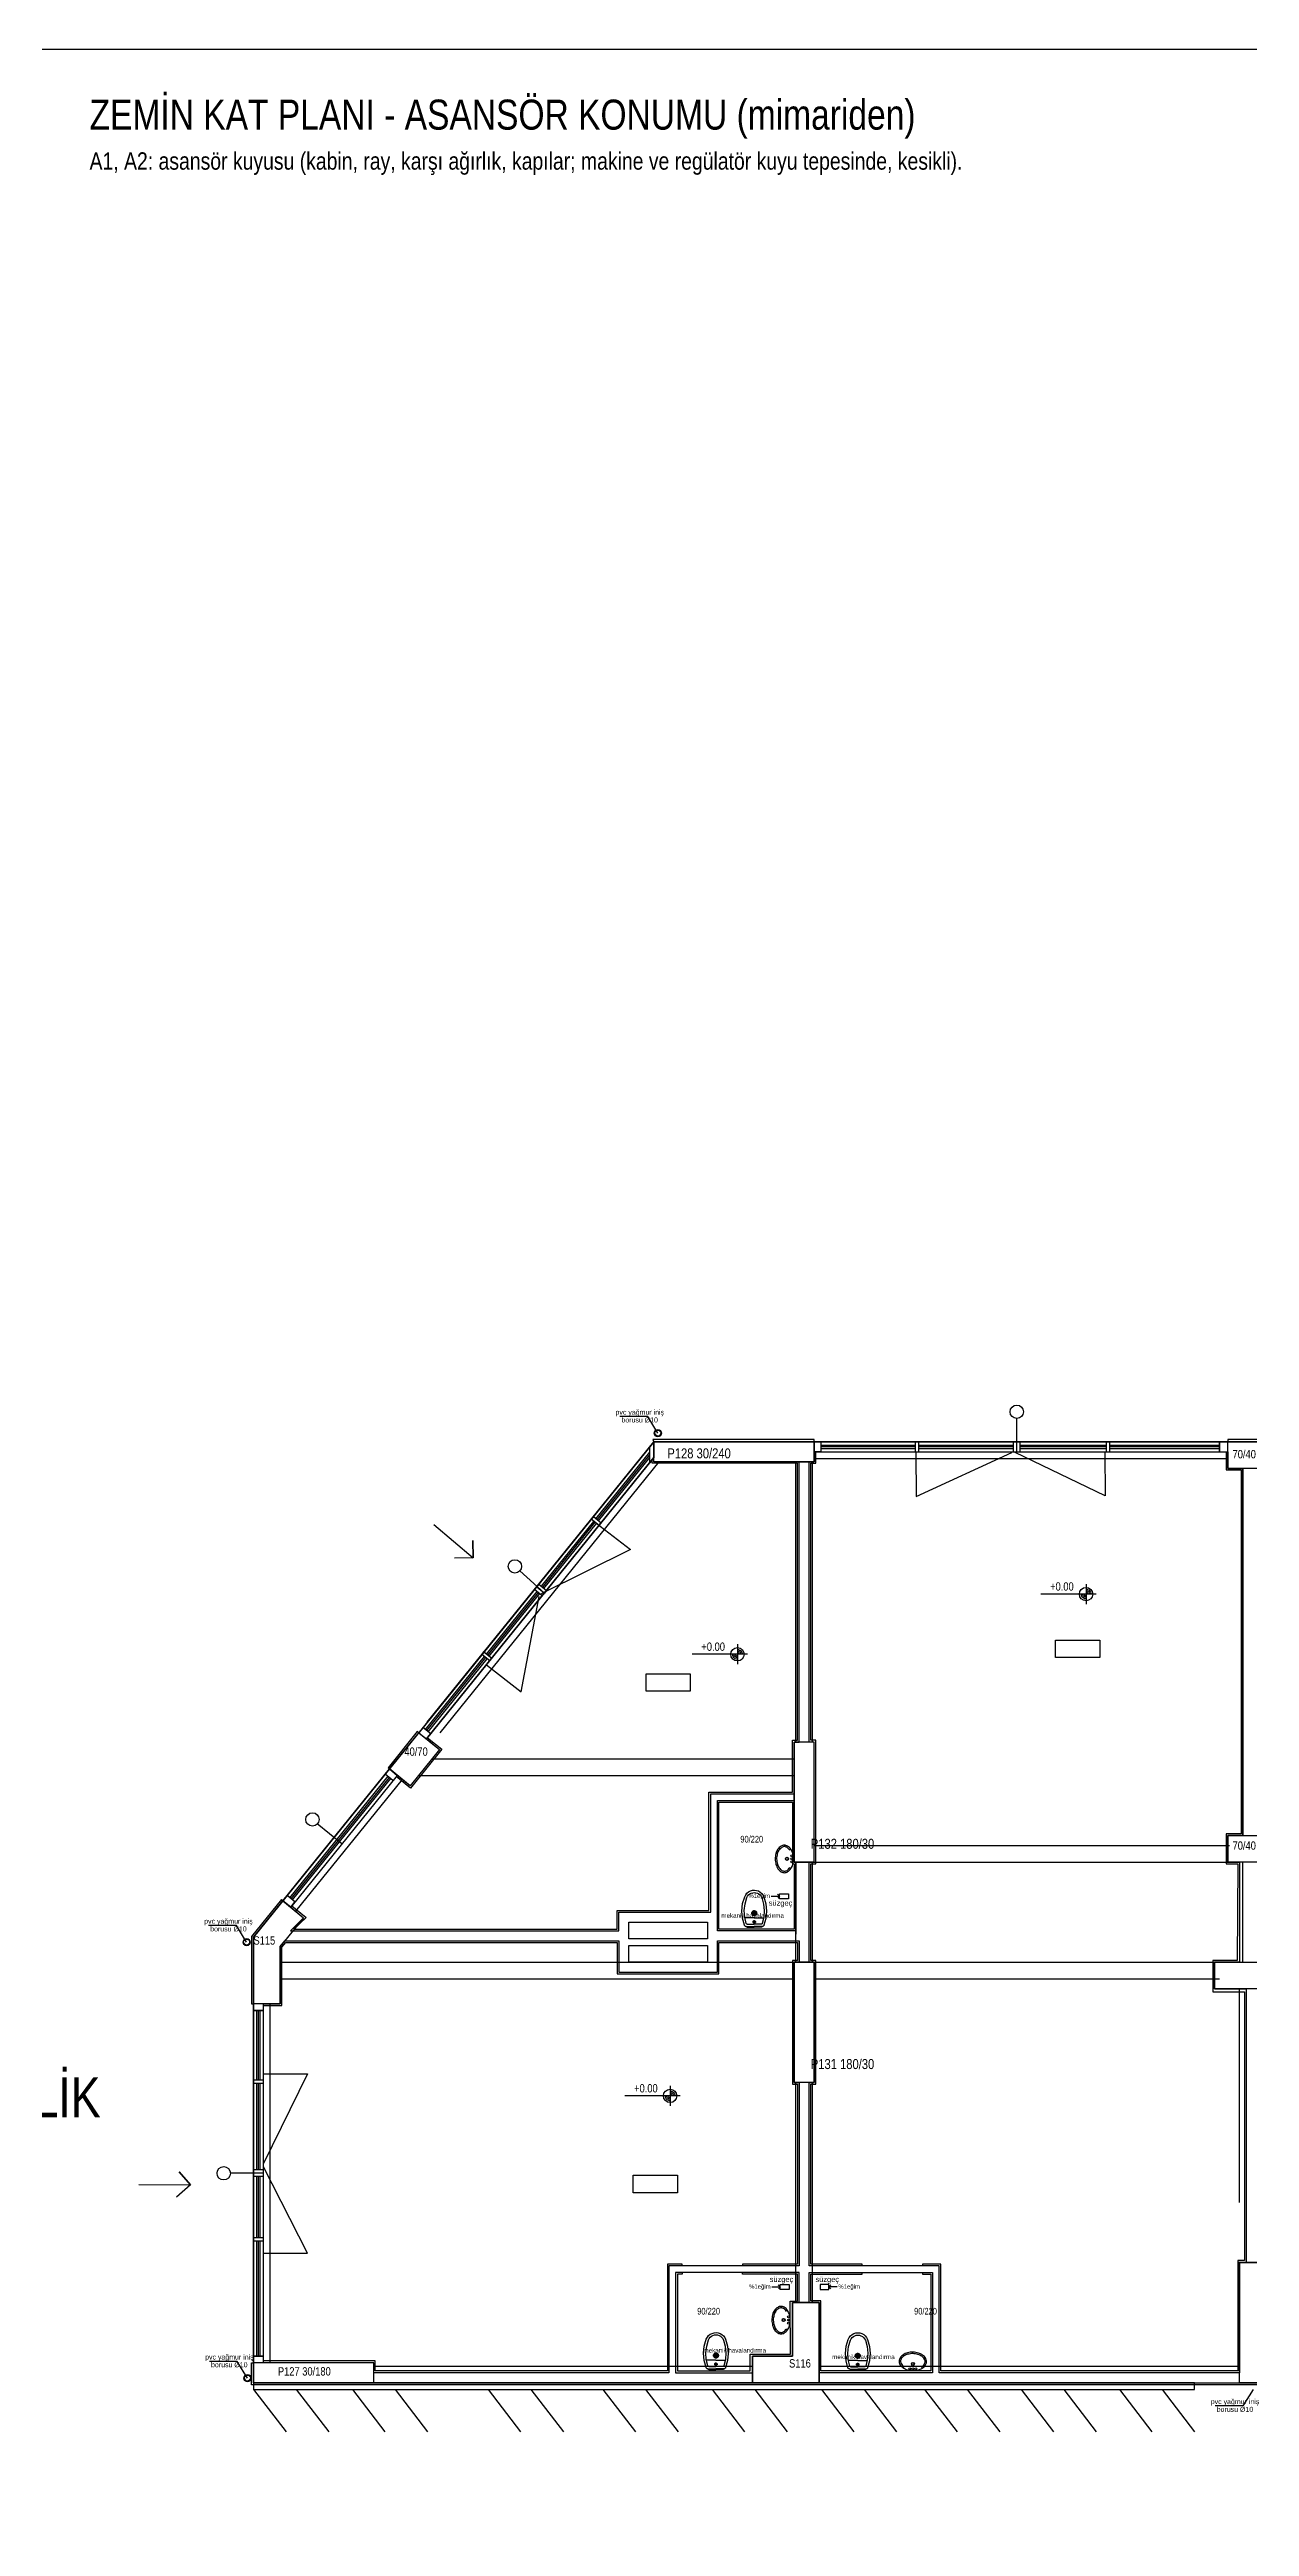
# Model space of a CAD drawing. Header units: centimetres. Extents: x 0 to 13360, y -30 to 2970.
# Drawn here: x 1160 to 2059, y 1114 to 2970 of the extents above; entities that cross this region are included whole.
import ezdxf
from ezdxf.enums import TextEntityAlignment as Align

# ---------------------------------------------------------------- set-up
doc = ezdxf.new("R2010")
doc.units = ezdxf.units.CM
for name, color, linetype in [('SCOTT-ANTET', 4, 'CONTINUOUS'), ('SCOTT-BASLIK', 5, 'CONTINUOUS'), ('SCOTT-CERCEVE', 7, 'CONTINUOUS'), ('SCOTT-MIMARI', 8, 'CONTINUOUS'), ('SCOTT-YAZI', 4, 'CONTINUOUS')]:
    doc.layers.add(name, color=color, linetype=linetype)
doc.styles.get("Standard").update_dxf_attribs({"font": 'arial.ttf', "width": 0.8})

msp = doc.modelspace()

# ---------------------------------------------------------------- linework, layer by layer
at = {"layer": 'SCOTT-CERCEVE'}
for points in [[(0, 0), (13359.9, 0), (13359.9, 2970), (0, 2970)], [(100, 0), (13334.9, 0), (13334.9, 2970), (100, 2970)]]:
    msp.add_lwpolyline(points, close=True, dxfattribs=at)
at = {"layer": 'SCOTT-MIMARI'}
for p, q in [((1608.2, 1945.9), (1587.3, 1945.9)), ((1615.8, 1933.5), (1608.2, 1945.9)), ((1936.6, 1820.4), (1936.6, 1805.4)), ((1944.1, 1812.9), (1902.7, 1812.9)), ((1682.9, 1767.8), (1641.5, 1767.8)), ((1675.4, 1775.3), (1675.4, 1760.3)), ((1300.1, 1564.6), (1279.1, 1564.6)), ((1307.7, 1552.2), (1300.1, 1564.6)), ((1688, 1570.4), (1681, 1570.4)), ((1682, 1563.9), (1688, 1563.9)), ((1682.2, 1563.9), (1682.2, 1563.7)), ((1682.6, 1563.4), (1688, 1563.4)), ((1682.7, 1565.6), (1688, 1565.6)), ((1688, 1573.9), (1685.8, 1573.9)), ((1688, 1567.4), (1686.6, 1567.4)), ((1688, 1571.6), (1688, 1576.2)), ((1688, 1573.9), (1690.3, 1573.8)), ((1688, 1570.4), (1695.1, 1570.3)), ((1688, 1566.1), (1688, 1568.7)), ((1688, 1567.4), (1689.4, 1567.3)), ((1693.2, 1565.6), (1688, 1565.6)), ((1693.9, 1563.8), (1688, 1563.9)), ((1693.4, 1563.3), (1688, 1563.4)), ((1693.7, 1563.8), (1693.7, 1563.7)), ((1632.5, 1437), (1591.1, 1437)), ((1625, 1444.5), (1625, 1429.5)), ((1659.3, 1240.2), (1659.3, 1244.8)), ((1765.6, 1240), (1765.6, 1244.6)), ((1300.7, 1238.1), (1279.8, 1238.1)), ((1308.3, 1225.6), (1300.7, 1238.1)), ((1659.3, 1239), (1652.2, 1239)), ((1653.3, 1232.5), (1659.3, 1232.5)), ((1653.5, 1232.5), (1653.5, 1232.4)), ((1653.9, 1232), (1659.3, 1232)), ((1654, 1234.3), (1659.3, 1234.2)), ((1659.3, 1242.5), (1657.1, 1242.5)), ((1659.3, 1236), (1657.9, 1236)), ((1659.3, 1242.5), (1661.5, 1242.5)), ((1659.3, 1239), (1666.4, 1238.9)), ((1659.3, 1234.8), (1659.3, 1237.3)), ((1659.3, 1236), (1660.7, 1236)), ((1664.5, 1234.2), (1659.3, 1234.2)), ((1665.2, 1232.4), (1659.3, 1232.5)), ((1664.7, 1232), (1659.3, 1232)), ((1665, 1232.4), (1665, 1232.3)), ((1765.6, 1238.8), (1758.5, 1238.8)), ((1759.6, 1232.3), (1765.6, 1232.3)), ((1759.8, 1232.3), (1759.8, 1232.2)), ((1760.2, 1231.8), (1765.6, 1231.8)), ((1760.3, 1234.1), (1765.6, 1234)), ((1765.6, 1242.3), (1763.4, 1242.3)), ((1765.6, 1235.8), (1764.2, 1235.8)), ((1765.6, 1242.3), (1767.8, 1242.3)), ((1765.6, 1238.8), (1772.7, 1238.8)), ((1765.6, 1234.6), (1765.6, 1237.1)), ((1765.6, 1235.8), (1767, 1235.8)), ((1770.8, 1234), (1765.6, 1234)), ((1771.5, 1232.3), (1765.6, 1232.3)), ((1771, 1231.8), (1765.6, 1231.8)), ((1771.3, 1232.3), (1771.3, 1232.1)), ((2061.9, 1217.1), (2054.2, 1204.7)), ((2054.2, 1204.7), (2033.3, 1204.7))]:
    msp.add_line(p, q, dxfattribs=at)
for points in [[(1884.7, 1919.6), (1884.7, 1944.5)], [(3059.1, 1927.1), (1612.9, 1927.1), (1312.9, 1555.9), (1312.9, 1222.1), (1790.4, 1222.1), (1790.4, 1222.1), (2066.6, 1222.1), (2066.6, 1267.1), (2390.4, 1267.1), (2390.4, 1222.1), (3059.1, 1222.1), (3059.1, 1927.1)], [(1655.4, 1574.6), (1655.4, 1663.2), (1717.9, 1663.2), (1717.9, 1702.1), (1721.6, 1702.1), (1721.6, 1912.1), (1612.9, 1912.1), (1612.9, 1915.2), (1442.5, 1704.4), (1452.2, 1696.5), (1430.2, 1669.3), (1420.5, 1677.1), (1340.7, 1578.4), (1350.4, 1570.5), (1340.5, 1560.7), (1586.6, 1560.7), (1586.6, 1574.6), (1655.4, 1574.6)], [(1341.5, 1579.4), (1352.2, 1570.7), (1343.1, 1562), (1585.4, 1562), (1585.4, 1575.9), (1654.1, 1575.9), (1654.1, 1664.5), (1716.6, 1664.5), (1716.6, 1703.4), (1720.4, 1703.4), (1720.4, 1910.9), (1611.6, 1910.9), (1611.6, 1913.7)], [(1612.9, 1915.2), (1612.9, 1927.1), (1436.7, 1709.1), (1442.5, 1704.4), (1612.9, 1915.2)], [(1442.9, 1716.9), (1612.9, 1927.1)], [(1442.9, 1716.9), (1612.9, 1927.1)], [(1452.7, 1709), (1616.8, 1912.1)], [(1452.7, 1709), (1616.8, 1912.1)], [(1569.4, 1869.4), (1609.7, 1919.3)], [(1570.4, 1868.6), (1609.7, 1917.3)], [(1571.4, 1867.8), (1609.7, 1915.3)], [(1609.7, 1911.3), (1609.7, 1923.3), (1612.9, 1927.1), (1612.9, 1915.2), (1609.7, 1911.3)], [(1732.9, 1927.1), (1732.9, 1928.6), (1612.1, 1928.6), (1612.9, 1927.1)], [(1612.9, 1912.1), (1612.9, 1927.1)], [(1612.9, 1927.1), (1732.9, 1927.1)], [(1612.9, 1927.1), (1732.9, 1927.1), (1732.9, 1912.1), (1612.9, 1912.1), (1612.9, 1927.1)], [(1612.9, 1912.1), (1612.9, 1927.1)], [(1612.9, 1927.1), (1732.9, 1927.1)], [(1612.9, 1912.1), (1732.9, 1912.1)], [(1612.9, 1912.1), (1732.9, 1912.1)], [(1719.2, 1702.1), (1719.2, 1912.1)], [(2051.6, 1312.1), (2051.6, 1229.6), (1826.6, 1229.6), (1826.6, 1309.6), (1729.1, 1309.6), (1729.1, 1447.1), (1732.9, 1447.1), (1732.9, 1537.1), (1729.1, 1537.1), (1729.1, 1612.1), (1732.9, 1612.1), (1732.9, 1702.1), (1729.1, 1702.1), (1729.1, 1912.1), (1732.9, 1912.1), (1732.9, 1919.6), (2042.9, 1919.6), (2042.9, 1907.1), (2054.1, 1907.1), (2054.1, 1632.1), (2042.9, 1632.1), (2042.9, 1612.1), (2051.6, 1612.1), (2051.6, 1537.1), (2032.9, 1537.1), (2032.9, 1517.1), (2051.6, 1517.1)], [(1769, 1309.6), (1769, 1310.9), (1730.4, 1310.9), (1730.4, 1445.9), (1734.1, 1445.9), (1734.1, 1538.4), (1730.4, 1538.4), (1730.4, 1610.9), (1734.1, 1610.9), (1734.1, 1703.4), (1730.4, 1703.4), (1730.4, 1910.9), (1734.1, 1910.9), (1734.1, 1919.6)], [(1731.7, 1702.1), (1731.7, 1912.1)], [(1732.9, 1927.1), (2042.9, 1927.1)], [(1732.9, 1912.1), (1732.9, 1927.1)], [(1732.9, 1919.6), (1732.9, 1927.1), (1737.9, 1927.1), (1737.9, 1919.6), (1732.9, 1919.6), (2042.9, 1919.6), (2042.9, 1927.1), (2036.6, 1927.1), (2036.6, 1919.6), (2036.6, 1927.1), (1737.9, 1927.1)], [(1732.9, 1927.1), (2042.9, 1927.1)], [(1732.9, 1912.1), (1732.9, 1927.1)], [(1732.9, 1914.6), (2042.9, 1914.6)], [(1737.9, 1924.6), (1808.8, 1924.6)], [(1737.9, 1923.4), (1808.8, 1923.4)], [(1737.9, 1922.1), (1808.8, 1922.1)], [(1808.8, 1919.6), (1808.8, 1927.1)], [(1809.2, 1918.8), (1809.4, 1886), (1881.1, 1919.1)], [(1811.3, 1919.6), (1811.3, 1927.1)], [(1811.3, 1924.6), (1882.2, 1924.6)], [(1811.3, 1923.4), (1882.2, 1923.4)], [(1811.3, 1922.1), (1882.2, 1922.1)], [(1882.2, 1919.6), (1882.2, 1927.1)], [(1950.8, 1919.4), (1951, 1886.6), (1883.6, 1919.1)], [(1887.2, 1919.6), (1887.2, 1927.1)], [(1887.2, 1924.6), (1951.9, 1924.6)], [(1887.2, 1923.4), (1951.9, 1923.4)], [(1887.2, 1922.1), (1951.9, 1922.1)], [(1951.9, 1919.6), (1951.9, 1927.1)], [(1954.4, 1919.6), (1954.4, 1927.1)], [(1954.4, 1924.6), (2036.6, 1924.6)], [(1954.4, 1923.4), (2036.6, 1923.4)], [(1954.4, 1922.1), (2036.6, 1922.1)], [(2041.6, 1919.6), (2041.6, 1905.9), (2052.9, 1905.9), (2052.9, 1633.4), (2041.6, 1633.4), (2041.6, 1610.9), (2050.4, 1610.9), (2049.8, 1538.4), (2031.7, 1538.4), (2031.7, 1514.9), (2050.4, 1514.9)], [(2077.9, 1927.1), (2077.9, 1928.6), (2042.9, 1928.6), (2042.9, 1927.1)], [(2077.9, 1907.1), (2042.9, 1907.1), (2042.9, 1927.1), (2077.9, 1927.1), (2077.9, 1907.1)], [(2054.1, 1632.1), (2054.1, 1907)], [(2054.1, 1632.1), (2054.1, 1892.1)], [(1447.9, 1865.1), (1477.5, 1840), (1477.2, 1853), (1477.5, 1840), (1463.5, 1839.9)], [(1569.3, 1866.3), (1595.3, 1846.3), (1528.3, 1813)], [(1528.5, 1818.8), (1567.8, 1867.4)], [(1529.5, 1818), (1568.8, 1866.7)], [(1530.4, 1817.2), (1569.8, 1865.9)], [(1571.7, 1864.3), (1565.9, 1869), (1567.5, 1871), (1573.3, 1866.2), (1573.3, 1866.2)], [(1530.8, 1813.7), (1512.4, 1830.4)], [(1529.2, 1811.7), (1523.4, 1816.4), (1526.6, 1820.3), (1532.4, 1815.6), (1530.8, 1813.7)], [(1487.3, 1759.8), (1513.3, 1739.8), (1526.8, 1811.1)], [(1487.5, 1768), (1525.4, 1814.9)], [(1488.4, 1767.2), (1526.3, 1814.1)], [(1489.4, 1766.4), (1527.3, 1813.3)], [(1525, 1818.4), (1530.8, 1813.7)], [(1936.6, 1809.3), (1935.8, 1809.4), (1935.1, 1809.7), (1934.4, 1810.1), (1933.8, 1810.7), (1933.4, 1811.4), (1933.1, 1812.1), (1933, 1812.9)], [(1936.6, 1810.4), (1936.1, 1810.5), (1935.5, 1810.7), (1935.1, 1811), (1934.7, 1811.4), (1934.4, 1811.8), (1934.2, 1812.4), (1934.1, 1812.9)], [(1936.6, 1811.5), (1936.3, 1811.6), (1936, 1811.7), (1935.8, 1811.8), (1935.6, 1812.1), (1935.4, 1812.3), (1935.3, 1812.6), (1935.2, 1812.9)], [(1936.6, 1816.6), (1937.4, 1816.5), (1938.2, 1816.2), (1938.9, 1815.8), (1939.5, 1815.2), (1939.9, 1814.5), (1940.2, 1813.7), (1940.3, 1812.9)], [(1936.6, 1815.5), (1937.2, 1815.4), (1937.7, 1815.2), (1938.2, 1814.9), (1938.6, 1814.5), (1938.9, 1814), (1939.1, 1813.5), (1939.2, 1812.9)], [(1936.6, 1814.3), (1936.9, 1814.3), (1937.2, 1814.2), (1937.5, 1814), (1937.7, 1813.8), (1937.9, 1813.5), (1938, 1813.2), (1938, 1812.9)], [(1441.7, 1711.4), (1485.9, 1766.1)], [(1442.7, 1710.6), (1486.9, 1765.3)], [(1443.7, 1709.8), (1487.8, 1764.5)], [(1489.8, 1762.9), (1484, 1767.6), (1485.5, 1769.6), (1491.4, 1764.9), (1491.4, 1764.9)], [(1675.4, 1764.1), (1674.6, 1764.2), (1673.8, 1764.5), (1673.1, 1764.9), (1672.6, 1765.5), (1672.1, 1766.2), (1671.9, 1767), (1671.8, 1767.8)], [(1675.4, 1765.2), (1674.9, 1765.3), (1674.3, 1765.5), (1673.9, 1765.8), (1673.5, 1766.2), (1673.2, 1766.7), (1673, 1767.2), (1672.9, 1767.8)], [(1675.4, 1766.4), (1675.1, 1766.4), (1674.8, 1766.5), (1674.6, 1766.7), (1674.3, 1766.9), (1674.2, 1767.2), (1674.1, 1767.5), (1674, 1767.8)], [(1675.4, 1771.4), (1676.2, 1771.3), (1677, 1771), (1677.7, 1770.6), (1678.3, 1770), (1678.7, 1769.3), (1679, 1768.6), (1679.1, 1767.8)], [(1675.4, 1770.3), (1676, 1770.2), (1676.5, 1770), (1677, 1769.7), (1677.4, 1769.3), (1677.7, 1768.9), (1677.9, 1768.3), (1677.9, 1767.8)], [(1675.4, 1769.2), (1675.7, 1769.1), (1676, 1769), (1676.3, 1768.9), (1676.5, 1768.6), (1676.7, 1768.4), (1676.8, 1768.1), (1676.8, 1767.8)], [(1913.8, 1778.5), (1946.9, 1778.5), (1946.9, 1765.3), (1913.8, 1765.3), (1913.8, 1778.5)], [(1607, 1753.3), (1640.1, 1753.3), (1640.1, 1740.1), (1607, 1740.1), (1607, 1753.3)], [(1436.7, 1709.1), (1435.5, 1710), (1413.7, 1682.7), (1414.8, 1681.7)], [(1430.2, 1669.3), (1414.7, 1681.9), (1436.7, 1709.1), (1452.2, 1696.5), (1430.2, 1669.3)], [(1436.7, 1709.1), (1442.5, 1704.4), (1445.6, 1708.3), (1439.8, 1713), (1436.7, 1709.1)], [(1443.3, 1705.3), (1454, 1696.7), (1430.4, 1667.5), (1419.7, 1676.2)], [(1446.7, 1689.6), (1717.9, 1689.6)], [(1732.9, 1702.1), (1717.9, 1702.1)], [(1717.9, 1612.1), (1717.9, 1702.1)], [(1732.9, 1702.1), (1717.9, 1702.1), (1717.9, 1612.1), (1732.9, 1612.1), (1732.9, 1702.1)], [(1732.9, 1702.1), (1717.9, 1702.1)], [(1717.9, 1612.1), (1717.9, 1702.1)], [(1732.9, 1612.1), (1732.9, 1702.1)], [(1732.9, 1612.1), (1732.9, 1702.1)], [(1334.9, 1583.1), (1414.7, 1681.9)], [(1340.7, 1578.4), (1334.9, 1583.1), (1414.7, 1681.9), (1420.5, 1677.1), (1340.7, 1578.4)], [(1334.9, 1583.1), (1414.7, 1681.9)], [(1413.5, 1676.4), (1339.9, 1585.4)], [(1414.4, 1675.6), (1340.9, 1584.6)], [(1415.4, 1674.8), (1341.9, 1583.9)], [(1344.6, 1575.3), (1424.4, 1674)], [(1344.6, 1575.3), (1424.4, 1674)], [(1417.3, 1673.3), (1417.3, 1673.3), (1411.5, 1678)], [(1430.2, 1669.3), (1414.7, 1681.9)], [(1436.6, 1677.1), (1717.9, 1677.1)], [(1719.1, 1560.7), (1660.4, 1560.7), (1660.4, 1658.2), (1717.9, 1658.2), (1717.9, 1612.1), (1719.1, 1612.1), (1719.1, 1558.2)], [(1717.9, 1562), (1661.6, 1562), (1661.6, 1657), (1716.6, 1657), (1716.6, 1610.9), (1717.9, 1610.9), (1717.9, 1562)], [(1379, 1625.8), (1360.6, 1640.7)], [(1704.3, 1618.6), (1704, 1617.6), (1703.9, 1616.5), (1703.8, 1615.5), (1703.7, 1614.5)], [(1703.7, 1614.5), (1703.8, 1613.4), (1703.9, 1612.4), (1704.1, 1611.4), (1704.3, 1610.4)], [(1705.7, 1621.8), (1705.2, 1621), (1704.8, 1620.2), (1704.5, 1619.4), (1704.3, 1618.6)], [(1705.3, 1618.3), (1705.1, 1617.3), (1704.9, 1616.4), (1704.8, 1615.4), (1704.8, 1614.5)], [(1704.8, 1614.5), (1704.9, 1613.5), (1705, 1612.6), (1705.1, 1611.6), (1705.4, 1610.7)], [(1706.6, 1621.1), (1706.2, 1620.5), (1705.8, 1619.8), (1705.5, 1619), (1705.3, 1618.3)], [(1708.1, 1624.1), (1707.4, 1623.6), (1706.8, 1623), (1706.2, 1622.4), (1705.7, 1621.8)], [(1708.7, 1623.1), (1708.1, 1622.7), (1707.5, 1622.3), (1707, 1621.7), (1706.6, 1621.1)], [(1710.5, 1624.8), (1709.9, 1624.7), (1709.3, 1624.6), (1708.6, 1624.4), (1708.1, 1624.1)], [(1710.6, 1623.7), (1710.1, 1623.7), (1709.6, 1623.6), (1709.1, 1623.4), (1708.7, 1623.1)], [(1713, 1624.1), (1712.5, 1624.4), (1711.8, 1624.6), (1711.2, 1624.8), (1710.5, 1624.8)], [(1712.5, 1623.2), (1712, 1623.4), (1711.5, 1623.6), (1711.1, 1623.7), (1710.6, 1623.7)], [(1714.7, 1621), (1714.2, 1621.6), (1713.7, 1622.2), (1713.1, 1622.7), (1712.5, 1623.2)], [(1715.4, 1621.8), (1714.9, 1622.5), (1714.4, 1623.1), (1713.7, 1623.6), (1713, 1624.1)], [(1716.9, 1618.6), (1716.6, 1619.5), (1716.3, 1620.3), (1715.9, 1621.1), (1715.4, 1621.8)], [(1717.5, 1614.6), (1717.5, 1615.6), (1717.4, 1616.6), (1717.2, 1617.6), (1716.9, 1618.6)], [(1717, 1610.5), (1717.2, 1611.5), (1717.4, 1612.5), (1717.5, 1613.5), (1717.5, 1614.6)], [(1732.9, 1624.6), (2044.1, 1624.6)], [(2077.9, 1612.1), (2042.9, 1612.1), (2042.9, 1632.1), (2077.9, 1632.1), (2077.9, 1612.1)], [(1704.3, 1610.4), (1704.6, 1609.5), (1704.9, 1608.7), (1705.3, 1608), (1705.8, 1607.2)], [(1705.4, 1610.7), (1705.6, 1609.9), (1705.9, 1609.2), (1706.3, 1608.5), (1706.7, 1607.8)], [(1705.8, 1607.2), (1706.3, 1606.5), (1706.9, 1605.9), (1707.5, 1605.4), (1708.2, 1604.9)], [(1706.7, 1607.8), (1707.1, 1607.3), (1707.6, 1606.7), (1708.2, 1606.3), (1708.8, 1605.9)], [(1708.2, 1604.9), (1708.8, 1604.6), (1709.4, 1604.4), (1710, 1604.3), (1710.7, 1604.2)], [(1708.8, 1605.9), (1709.2, 1605.6), (1709.7, 1605.5), (1710.2, 1605.4), (1710.7, 1605.3)], [(1710.7, 1605.3), (1711.2, 1605.4), (1711.7, 1605.5), (1712.1, 1605.6), (1712.6, 1605.9)], [(1710.7, 1604.2), (1711.3, 1604.3), (1712, 1604.4), (1712.6, 1604.7), (1713.2, 1605)], [(1712.6, 1605.9), (1713.2, 1606.3), (1713.8, 1606.9), (1714.3, 1607.5), (1714.8, 1608.1)], [(1713.2, 1605), (1713.8, 1605.4), (1714.5, 1606), (1715, 1606.6), (1715.5, 1607.3)], [(1715.5, 1607.3), (1716, 1608), (1716.4, 1608.8), (1716.7, 1609.6), (1717, 1610.5)], [(1732.9, 1612.1), (1717.9, 1612.1)], [(1732.9, 1612.1), (1717.9, 1612.1)], [(1719.2, 1537.1), (1719.2, 1612.1)], [(1719.2, 1537.1), (1719.2, 1612.1)], [(1731.7, 1537.1), (1731.7, 1612.1)], [(1732.9, 1612.1), (2044.1, 1612.1)], [(2054.1, 1537.1), (2054.1, 1612.1)], [(1334.9, 1583.1), (1333.7, 1584.1), (1311.4, 1556.4), (1311.4, 1505.9), (1312.9, 1505.9)], [(1312.9, 1555.9), (1334.9, 1583.1)], [(1312.9, 1555.9), (1334.9, 1583.1)], [(1334.9, 1583.1), (1350.4, 1570.5)], [(1334.9, 1583.1), (1350.4, 1570.5)], [(1340.7, 1578.4), (1343.8, 1582.3), (1338, 1587)], [(1680.6, 1564.9), (1679.2, 1570.1), (1678.8, 1575.5), (1679.3, 1581), (1680.9, 1586.2)], [(1682, 1566.1), (1680.9, 1570.9), (1680.5, 1575.9), (1681.1, 1580.8), (1682.5, 1585.5)], [(1680.9, 1586.2), (1681.6, 1587.6), (1682.5, 1588.8), (1683.7, 1589.8), (1685.1, 1590.5), (1686.6, 1591), (1688.1, 1591.1)], [(1682.5, 1585.5), (1683, 1586.6), (1683.8, 1587.5), (1684.7, 1588.3), (1685.8, 1588.9), (1686.9, 1589.2), (1688.1, 1589.4)], [(1688.1, 1591.1), (1689.7, 1590.9), (1691.1, 1590.5), (1692.5, 1589.7), (1693.7, 1588.7), (1694.6, 1587.5), (1695.3, 1586.1)], [(1688.1, 1589.4), (1689.3, 1589.2), (1690.4, 1588.9), (1691.5, 1588.3), (1692.4, 1587.5), (1693.2, 1586.6), (1693.7, 1585.5)], [(1693.7, 1585.5), (1695, 1580.7), (1695.5, 1575.8), (1695.2, 1570.9), (1693.9, 1566.1)], [(1695.3, 1586.1), (1696.8, 1580.9), (1697.3, 1575.5), (1696.8, 1570), (1695.3, 1564.8)], [(1700.8, 1586.5), (1706.9, 1586.5), (1705.5, 1588), (1706.9, 1586.5), (1705.6, 1585.1)], [(1706.9, 1588.4), (1713.6, 1588.4), (1713.6, 1584.7), (1706.9, 1584.7), (1706.9, 1588.4)], [(1350.4, 1570.5), (1332.9, 1548.8)], [(1350.4, 1570.5), (1332.9, 1548.8)], [(1594.1, 1567.1), (1652.9, 1567.1), (1652.9, 1554.6), (1594.1, 1554.6), (1594.1, 1567.1)], [(1682, 1563.9), (1681.7, 1563.9), (1681.4, 1564), (1681.2, 1564.2), (1681, 1564.4), (1680.8, 1564.6), (1680.6, 1564.9)], [(1682.7, 1565.6), (1682.6, 1565.6), (1682.4, 1565.7), (1682.3, 1565.8), (1682.2, 1565.9), (1682.1, 1566), (1682, 1566.1)], [(1682.6, 1563.4), (1682.5, 1563.4), (1682.4, 1563.4), (1682.4, 1563.5), (1682.3, 1563.5), (1682.3, 1563.6), (1682.2, 1563.7), (1682.2, 1563.7)], [(1688, 1572), (1687.6, 1572), (1687.3, 1572.1), (1686.9, 1572.3), (1686.6, 1572.6), (1686.4, 1572.9), (1686.2, 1573.3), (1686.2, 1573.7), (1686.2, 1574.1), (1686.3, 1574.4), (1686.4, 1574.8), (1686.6, 1575.1), (1686.9, 1575.4), (1687.3, 1575.6), (1687.7, 1575.7), (1688, 1575.7)], [(1688, 1572.7), (1687.8, 1572.7), (1687.6, 1572.8), (1687.4, 1572.9), (1687.2, 1573.1), (1687, 1573.3), (1686.9, 1573.5), (1686.9, 1573.7), (1686.9, 1574), (1686.9, 1574.2), (1687, 1574.4), (1687.2, 1574.6), (1687.4, 1574.8), (1687.6, 1574.9), (1687.8, 1575), (1688, 1575)], [(1688, 1566.5), (1687.8, 1566.5), (1687.6, 1566.6), (1687.5, 1566.6), (1687.3, 1566.8), (1687.2, 1566.9), (1687.2, 1567.1), (1687.1, 1567.3), (1687.1, 1567.4), (1687.2, 1567.6), (1687.2, 1567.8), (1687.4, 1567.9), (1687.5, 1568.1), (1687.6, 1568.2), (1687.8, 1568.2), (1688, 1568.2)], [(1688, 1575.7), (1688.4, 1575.7), (1688.8, 1575.6), (1689.1, 1575.4), (1689.4, 1575.1), (1689.7, 1574.8), (1689.8, 1574.4), (1689.9, 1574), (1689.9, 1573.6), (1689.8, 1573.3), (1689.7, 1572.9), (1689.4, 1572.6), (1689.1, 1572.3), (1688.8, 1572.1), (1688.4, 1572), (1688, 1572)], [(1688, 1575), (1688.3, 1575), (1688.5, 1574.9), (1688.7, 1574.8), (1688.9, 1574.6), (1689, 1574.4), (1689.1, 1574.2), (1689.2, 1574), (1689.2, 1573.7), (1689.1, 1573.5), (1689, 1573.3), (1688.9, 1573.1), (1688.7, 1572.9), (1688.5, 1572.8), (1688.3, 1572.7), (1688, 1572.7)], [(1688, 1568.2), (1688.2, 1568.2), (1688.4, 1568.1), (1688.5, 1568.1), (1688.7, 1567.9), (1688.8, 1567.8), (1688.8, 1567.6), (1688.9, 1567.4), (1688.9, 1567.3), (1688.8, 1567.1), (1688.8, 1566.9), (1688.6, 1566.8), (1688.5, 1566.6), (1688.4, 1566.5), (1688.2, 1566.5), (1688, 1566.5)], [(1693.9, 1566.1), (1693.9, 1565.9), (1693.8, 1565.8), (1693.7, 1565.7), (1693.5, 1565.6), (1693.4, 1565.6), (1693.2, 1565.6)], [(1693.7, 1563.7), (1693.7, 1563.6), (1693.7, 1563.5), (1693.7, 1563.5), (1693.6, 1563.4), (1693.5, 1563.4), (1693.5, 1563.3), (1693.4, 1563.3)], [(1695.3, 1564.8), (1695.2, 1564.5), (1695, 1564.3), (1694.8, 1564.1), (1694.5, 1563.9), (1694.2, 1563.8), (1693.9, 1563.8)], [(1312.9, 1505.9), (1312.9, 1555.9)], [(1312.9, 1505.9), (1312.9, 1555.9)], [(1586.6, 1553.2), (1586.6, 1529.6), (1660.4, 1529.6), (1660.4, 1553.2), (1721.6, 1553.2), (1721.6, 1537.1), (1717.9, 1537.1), (1717.9, 1447.1), (1721.6, 1447.1), (1721.6, 1309.6), (1624.1, 1309.6), (1624.1, 1229.6), (1402.9, 1229.6), (1402.9, 1237.1), (1320.4, 1237.1), (1320.4, 1505.9), (1332.9, 1505.9), (1332.9, 1548.8), (1336.4, 1553.2), (1586.6, 1553.2)], [(1320.4, 1504.6), (1334.1, 1504.6), (1334.1, 1548.4), (1337, 1552), (1585.4, 1552), (1585.4, 1528.4), (1661.6, 1528.4), (1661.6, 1552), (1720.4, 1552), (1720.4, 1538.4), (1716.6, 1538.4), (1716.6, 1445.9), (1720.4, 1445.9), (1720.4, 1310.9), (1679.1, 1310.9), (1679.1, 1309.6)], [(1332.9, 1548.8), (1332.9, 1505.9)], [(1332.9, 1548.8), (1332.9, 1505.9)], [(1652.9, 1537.1), (1594.1, 1537.1), (1594.1, 1549.6), (1652.9, 1549.6), (1652.9, 1537.1)], [(1332.9, 1537.1), (1717.9, 1537.1)], [(1332.9, 1524.6), (1717.9, 1524.6)], [(1732.9, 1537.1), (1717.9, 1537.1)], [(1717.9, 1447.1), (1717.9, 1537.1)], [(1717.9, 1537.1), (1732.9, 1537.1), (1732.9, 1447.1), (1717.9, 1447.1), (1717.9, 1537.1)], [(1732.9, 1537.1), (1717.9, 1537.1)], [(1717.9, 1447.1), (1717.9, 1537.1)], [(1732.9, 1447.1), (1732.9, 1537.1)], [(1732.9, 1537.1), (2049.1, 1537.1)], [(1732.9, 1447.1), (1732.9, 1537.1)], [(1732.9, 1524.6), (2036.6, 1524.6)], [(2032.9, 1537.1), (2077.9, 1537.1), (2077.9, 1517.1), (2032.9, 1517.1), (2032.9, 1537.1)], [(1332.9, 1505.9), (1312.9, 1505.9)], [(1312.9, 1252.1), (1312.9, 1505.9)], [(1320.4, 1242.1), (1312.9, 1242.1), (1312.9, 1242.1), (1320.4, 1242.1), (1320.4, 1257.1), (1320.4, 1505.9), (1312.9, 1505.9), (1312.9, 1500.9), (1320.4, 1500.9), (1312.9, 1500.9)], [(1332.9, 1505.9), (1312.9, 1505.9)], [(1312.9, 1238.1), (1313, 1505.9)], [(1325.4, 1237.4), (1325.4, 1505.9)], [(2051.6, 1517.1), (2056.6, 1517.1), (2056.6, 1312.1), (2050.4, 1312.1)], [(2050.4, 1514.9), (2055.4, 1514.9), (2055.4, 1313.6), (2050.4, 1313.6)], [(2051.6, 1357.1), (2051.6, 1517.1)], [(1315.4, 1448.7), (1315.4, 1500.9)], [(1316.6, 1448.7), (1316.6, 1500.9)], [(1317.9, 1448.7), (1317.9, 1500.9)], [(1312.9, 1448.7), (1312.9, 1257.1)], [(1320.4, 1448.7), (1312.9, 1448.7)], [(1320.4, 1453.5), (1353.2, 1453.5), (1320.4, 1386.3)], [(1320.4, 1446.2), (1312.9, 1446.2)], [(1315.4, 1381.5), (1315.4, 1446.2)], [(1316.6, 1381.5), (1316.6, 1446.2)], [(1317.9, 1381.5), (1317.9, 1446.2)], [(1625, 1433.3), (1624.2, 1433.4), (1623.4, 1433.7), (1622.7, 1434.1), (1622.1, 1434.7), (1621.7, 1435.4), (1621.4, 1436.2), (1621.3, 1437)], [(1625, 1434.4), (1624.4, 1434.5), (1623.9, 1434.7), (1623.4, 1435), (1623, 1435.4), (1622.7, 1435.9), (1622.5, 1436.4), (1622.5, 1437)], [(1625, 1435.6), (1624.7, 1435.6), (1624.4, 1435.7), (1624.1, 1435.9), (1623.9, 1436.1), (1623.7, 1436.4), (1623.6, 1436.7), (1623.6, 1437)], [(1625, 1440.6), (1625.8, 1440.5), (1626.6, 1440.2), (1627.2, 1439.8), (1627.8, 1439.2), (1628.3, 1438.5), (1628.5, 1437.8), (1628.6, 1437)], [(1625, 1439.5), (1625.5, 1439.4), (1626.1, 1439.2), (1626.5, 1438.9), (1626.9, 1438.5), (1627.2, 1438.1), (1627.4, 1437.5), (1627.5, 1437)], [(1625, 1438.4), (1625.3, 1438.3), (1625.6, 1438.2), (1625.8, 1438), (1626.1, 1437.8), (1626.2, 1437.6), (1626.3, 1437.3), (1626.4, 1437)], [(1732.9, 1447.1), (1717.9, 1447.1)], [(1732.9, 1447.1), (1717.9, 1447.1)], [(1719.2, 1282.1), (1719.2, 1447.1)], [(1719.2, 1282.1), (1719.2, 1447.1)], [(1731.7, 1282.1), (1731.7, 1447.1)], [(1731.7, 1282.1), (1731.7, 1447.1)], [(1226.9, 1370.5), (1265.7, 1370.3), (1257.1, 1380), (1265.7, 1370.3), (1255.1, 1361.2)], [(1320.4, 1379), (1295.5, 1379)], [(1320.4, 1381.5), (1312.9, 1381.5)], [(1320.4, 1376.5), (1312.9, 1376.5)], [(1315.4, 1330.6), (1315.4, 1376.5)], [(1316.6, 1330.6), (1316.6, 1376.5)], [(1317.9, 1330.6), (1317.9, 1376.5)], [(1320.4, 1319.1), (1353.2, 1319.1), (1320.4, 1383.8)], [(1597.3, 1377.5), (1630.4, 1377.5), (1630.4, 1364.3), (1597.3, 1364.3), (1597.3, 1377.5)], [(1320.4, 1330.6), (1312.9, 1330.6)], [(1320.4, 1328.1), (1312.9, 1328.1)], [(1315.4, 1242.1), (1315.4, 1328.1)], [(1316.6, 1242.1), (1316.6, 1328.1)], [(1317.9, 1242.1), (1317.9, 1328.1)], [(1634.1, 1309.6), (1634.1, 1310.9), (1622.9, 1310.9), (1622.9, 1230.9), (1404.1, 1230.9), (1404.1, 1238.4), (1320.4, 1238.4)], [(1629.1, 1229.6), (1686.7, 1229.6), (1686.7, 1242.1), (1716.7, 1242.1), (1716.7, 1282.1), (1721.6, 1282.1), (1721.6, 1304.6), (1721.6, 1304.6), (1721.6, 1304.6), (1629.1, 1304.6), (1629.1, 1229.6)], [(1634.1, 1304.6), (1634.1, 1303.4), (1630.4, 1303.4), (1630.4, 1230.9), (1639.9, 1230.9)], [(1639.9, 1230.9), (1685, 1230.9), (1685, 1243.6), (1715.2, 1243.6), (1715, 1283.1), (1720.4, 1283.1), (1720.4, 1303.4), (1679.1, 1303.4), (1679.1, 1304.6)], [(1821.6, 1229.6), (1736.7, 1229.6), (1736.7, 1282.1), (1729.1, 1282.1), (1729.1, 1304.6), (1749.1, 1304.6), (1749.1, 1304.6), (1821.6, 1304.6), (1821.6, 1229.6)], [(1780.9, 1230.9), (1780.9, 1230.9), (1737.8, 1230.9), (1737.8, 1283.4), (1730.4, 1283.4), (1730.4, 1303.4), (1749.1, 1303.4), (1769, 1303.4), (1769, 1304.6)], [(1814, 1304.6), (1814, 1303.4), (1820.4, 1303.4), (1820.4, 1230.9), (1780.9, 1230.9)], [(2050.4, 1313.6), (2050.4, 1230.9), (1827.9, 1230.9), (1827.9, 1310.9), (1814, 1310.9), (1814, 1309.6)], [(2066.6, 1312.1), (2051.6, 1312.1)], [(2051.6, 1222.1), (2051.6, 1312.1)], [(2051.6, 1312.1), (2066.6, 1312.1), (2066.6, 1222.1), (2051.6, 1222.1), (2051.6, 1312.1)], [(2066.6, 1312.1), (2051.6, 1312.1)], [(2051.6, 1222.1), (2051.6, 1312.1)], [(1686.7, 1242.1), (1686.7, 1222.1), (1736.7, 1222.1), (1736.7, 1282.1), (1716.7, 1282.1), (1716.7, 1242.1), (1686.7, 1242.1)], [(1701.3, 1293.9), (1707.4, 1293.9), (1706, 1295.4), (1707.4, 1293.9), (1706.2, 1292.4)], [(1707.4, 1295.7), (1714.1, 1295.7), (1714.1, 1292), (1707.4, 1292), (1707.4, 1295.7)], [(1716.7, 1242.1), (1716.7, 1282.1)], [(1716.7, 1282.1), (1736.7, 1282.1)], [(1716.7, 1242.1), (1716.7, 1282.1)], [(1716.7, 1282.1), (1736.7, 1282.1)], [(1736.7, 1282.1), (1736.7, 1222.1)], [(1736.7, 1282.1), (1736.7, 1222.1)], [(1744, 1295.7), (1737.3, 1295.7), (1737.3, 1292), (1744, 1292), (1744, 1295.7)], [(1750.1, 1293.9), (1744, 1293.9), (1745.4, 1295.4), (1744, 1293.9), (1745.2, 1292.4)], [(2642.6, 1222.1), (2642.6, 1220.6), (2388.9, 1220.6), (2388.9, 1265.6), (2068.1, 1265.6), (2068.1, 1220.6), (1813.4, 1220.6), (1311.4, 1220.6), (1311.4, 1237.1), (1312.9, 1237.1)], [(1701.8, 1273), (1701.5, 1272), (1701.4, 1271), (1701.3, 1270), (1701.2, 1268.9)], [(1701.2, 1268.9), (1701.3, 1267.9), (1701.4, 1266.9), (1701.6, 1265.9), (1701.8, 1264.9)], [(1703.2, 1276.2), (1702.7, 1275.5), (1702.3, 1274.7), (1702, 1273.9), (1701.8, 1273)], [(1701.8, 1264.9), (1702.1, 1264), (1702.4, 1263.2), (1702.8, 1262.4), (1703.3, 1261.7)], [(1702.8, 1272.7), (1702.6, 1271.8), (1702.4, 1270.9), (1702.3, 1269.9), (1702.3, 1268.9)], [(1702.3, 1268.9), (1702.4, 1268), (1702.5, 1267), (1702.6, 1266.1), (1702.9, 1265.2)], [(1704.1, 1275.6), (1703.7, 1274.9), (1703.3, 1274.2), (1703, 1273.5), (1702.8, 1272.7)], [(1702.9, 1265.2), (1703.1, 1264.4), (1703.4, 1263.7), (1703.8, 1263), (1704.2, 1262.3)], [(1705.6, 1278.5), (1704.9, 1278.1), (1704.3, 1277.5), (1703.7, 1276.9), (1703.2, 1276.2)], [(1706.2, 1277.6), (1705.6, 1277.2), (1705, 1276.7), (1704.5, 1276.2), (1704.1, 1275.6)], [(1704.2, 1262.3), (1704.6, 1261.7), (1705.1, 1261.2), (1705.7, 1260.7), (1706.3, 1260.3)], [(1708, 1279.3), (1707.4, 1279.2), (1706.8, 1279.1), (1706.1, 1278.9), (1705.6, 1278.5)], [(1708.1, 1278.2), (1707.6, 1278.1), (1707.1, 1278), (1706.6, 1277.9), (1706.2, 1277.6)], [(1710.5, 1278.6), (1710, 1278.9), (1709.3, 1279.1), (1708.7, 1279.2), (1708, 1279.3)], [(1710, 1277.6), (1709.5, 1277.9), (1709, 1278), (1708.6, 1278.1), (1708.1, 1278.2)], [(1712.2, 1275.4), (1711.7, 1276.1), (1711.2, 1276.7), (1710.6, 1277.2), (1710, 1277.6)], [(1710.1, 1260.4), (1710.7, 1260.8), (1711.3, 1261.3), (1711.8, 1261.9), (1712.3, 1262.6)], [(1712.9, 1276.3), (1712.4, 1277), (1711.9, 1277.6), (1711.2, 1278.1), (1710.5, 1278.6)], [(1714.4, 1273.1), (1714.1, 1274), (1713.8, 1274.8), (1713.4, 1275.5), (1712.9, 1276.3)], [(1713, 1261.8), (1713.5, 1262.5), (1713.9, 1263.3), (1714.2, 1264.1), (1714.5, 1264.9)], [(1715, 1269), (1715, 1270.1), (1714.9, 1271.1), (1714.7, 1272.1), (1714.4, 1273.1)], [(1714.5, 1264.9), (1714.7, 1266), (1714.9, 1267), (1715, 1268), (1715, 1269)], [(1736.7, 1222.1), (2066.6, 1222.1), (2066.6, 1267.1)], [(1312.9, 1222.1), (1312.9, 1252.1)], [(1651.9, 1233.5), (1650.5, 1238.7), (1650.1, 1244.2), (1650.6, 1249.6), (1652.1, 1254.8)], [(1653.3, 1234.8), (1652.1, 1239.6), (1651.8, 1244.5), (1652.4, 1249.4), (1653.8, 1254.2)], [(1652.1, 1254.8), (1652.9, 1256.2), (1653.8, 1257.4), (1655, 1258.4), (1656.4, 1259.1), (1657.9, 1259.6), (1659.4, 1259.7)], [(1653.8, 1254.2), (1654.3, 1255.2), (1655.1, 1256.2), (1656, 1256.9), (1657, 1257.5), (1658.2, 1257.9), (1659.4, 1258)], [(1659.3, 1240.6), (1658.9, 1240.6), (1658.5, 1240.8), (1658.2, 1241), (1657.9, 1241.2), (1657.7, 1241.5), (1657.5, 1241.9), (1657.4, 1242.3), (1657.4, 1242.7), (1657.5, 1243.1), (1657.7, 1243.4), (1657.9, 1243.7), (1658.2, 1244), (1658.6, 1244.2), (1658.9, 1244.3), (1659.3, 1244.4)], [(1659.3, 1241.3), (1659.1, 1241.4), (1658.8, 1241.4), (1658.6, 1241.6), (1658.5, 1241.7), (1658.3, 1241.9), (1658.2, 1242.1), (1658.2, 1242.4), (1658.2, 1242.6), (1658.2, 1242.8), (1658.3, 1243.1), (1658.5, 1243.3), (1658.6, 1243.4), (1658.8, 1243.5), (1659.1, 1243.6), (1659.3, 1243.6)], [(1659.3, 1244.4), (1659.7, 1244.3), (1660.1, 1244.2), (1660.4, 1244), (1660.7, 1243.7), (1660.9, 1243.4), (1661.1, 1243), (1661.2, 1242.7), (1661.2, 1242.3), (1661.1, 1241.9), (1660.9, 1241.5), (1660.7, 1241.2), (1660.4, 1241), (1660.1, 1240.8), (1659.7, 1240.6), (1659.3, 1240.6)], [(1659.3, 1243.6), (1659.6, 1243.6), (1659.8, 1243.5), (1660, 1243.4), (1660.2, 1243.2), (1660.3, 1243), (1660.4, 1242.8), (1660.5, 1242.6), (1660.5, 1242.4), (1660.4, 1242.1), (1660.3, 1241.9), (1660.2, 1241.7), (1660, 1241.5), (1659.8, 1241.4), (1659.5, 1241.4), (1659.3, 1241.3)], [(1659.4, 1259.7), (1660.9, 1259.6), (1662.4, 1259.1), (1663.8, 1258.3), (1665, 1257.3), (1665.9, 1256.1), (1666.6, 1254.7)], [(1659.4, 1258), (1660.6, 1257.9), (1661.7, 1257.5), (1662.8, 1256.9), (1663.7, 1256.1), (1664.4, 1255.2), (1665, 1254.1)], [(1665, 1254.1), (1666.3, 1249.4), (1666.8, 1244.4), (1666.4, 1239.5), (1665.2, 1234.7)], [(1666.6, 1254.7), (1668.1, 1249.5), (1668.6, 1244.1), (1668.1, 1238.7), (1666.6, 1233.4)], [(1703.3, 1261.7), (1703.8, 1261), (1704.4, 1260.4), (1705, 1259.9), (1705.7, 1259.4)], [(1705.7, 1259.4), (1706.3, 1259.1), (1706.9, 1258.9), (1707.5, 1258.7), (1708.2, 1258.7)], [(1706.3, 1260.3), (1706.7, 1260.1), (1707.2, 1259.9), (1707.7, 1259.8), (1708.2, 1259.8)], [(1708.2, 1259.8), (1708.7, 1259.8), (1709.2, 1259.9), (1709.6, 1260.1), (1710.1, 1260.4)], [(1708.2, 1258.7), (1708.8, 1258.8), (1709.5, 1258.9), (1710.1, 1259.1), (1710.7, 1259.4)], [(1710.7, 1259.4), (1711.3, 1259.9), (1712, 1260.5), (1712.5, 1261.1), (1713, 1261.8)], [(1758.2, 1233.3), (1756.8, 1238.6), (1756.4, 1244), (1756.9, 1249.4), (1758.4, 1254.6)], [(1759.6, 1234.6), (1758.4, 1239.4), (1758.1, 1244.3), (1758.7, 1249.2), (1760.1, 1254)], [(1758.4, 1254.6), (1759.2, 1256), (1760.1, 1257.2), (1761.3, 1258.2), (1762.7, 1258.9), (1764.2, 1259.4), (1765.7, 1259.5)], [(1760.1, 1254), (1760.6, 1255.1), (1761.4, 1256), (1762.3, 1256.8), (1763.3, 1257.3), (1764.5, 1257.7), (1765.7, 1257.8)], [(1765.6, 1240.4), (1765.2, 1240.5), (1764.8, 1240.6), (1764.5, 1240.8), (1764.2, 1241), (1764, 1241.4), (1763.8, 1241.7), (1763.7, 1242.1), (1763.7, 1242.5), (1763.8, 1242.9), (1764, 1243.2), (1764.2, 1243.6), (1764.5, 1243.8), (1764.9, 1244), (1765.2, 1244.1), (1765.6, 1244.2)], [(1765.6, 1241.1), (1765.4, 1241.2), (1765.1, 1241.2), (1764.9, 1241.4), (1764.8, 1241.5), (1764.6, 1241.7), (1764.5, 1241.9), (1764.5, 1242.2), (1764.5, 1242.4), (1764.5, 1242.7), (1764.6, 1242.9), (1764.8, 1243.1), (1764.9, 1243.2), (1765.1, 1243.3), (1765.4, 1243.4), (1765.6, 1243.4)], [(1765.6, 1244.2), (1766, 1244.1), (1766.4, 1244), (1766.7, 1243.8), (1767, 1243.5), (1767.2, 1243.2), (1767.4, 1242.9), (1767.5, 1242.5), (1767.5, 1242.1), (1767.4, 1241.7), (1767.2, 1241.3), (1767, 1241), (1766.7, 1240.8), (1766.4, 1240.6), (1766, 1240.5), (1765.6, 1240.4)], [(1765.6, 1243.4), (1765.9, 1243.4), (1766.1, 1243.3), (1766.3, 1243.2), (1766.5, 1243.1), (1766.6, 1242.9), (1766.7, 1242.6), (1766.8, 1242.4), (1766.8, 1242.2), (1766.7, 1241.9), (1766.6, 1241.7), (1766.5, 1241.5), (1766.3, 1241.4), (1766.1, 1241.2), (1765.8, 1241.2), (1765.6, 1241.1)], [(1765.7, 1259.5), (1767.2, 1259.4), (1768.7, 1258.9), (1770.1, 1258.2), (1771.2, 1257.2), (1772.2, 1255.9), (1772.9, 1254.6)], [(1765.7, 1257.8), (1766.9, 1257.7), (1768, 1257.3), (1769.1, 1256.7), (1770, 1255.9), (1770.7, 1255), (1771.3, 1253.9)], [(1771.3, 1253.9), (1772.6, 1249.2), (1773.1, 1244.2), (1772.7, 1239.3), (1771.5, 1234.5)], [(1772.9, 1254.6), (1774.4, 1249.3), (1774.9, 1243.9), (1774.4, 1238.5), (1772.9, 1233.2)], [(1802.9, 1244.5), (1802, 1244.2), (1801.2, 1243.9), (1800.4, 1243.5), (1799.7, 1243.1)], [(1803.1, 1243.4), (1802.4, 1243.2), (1801.7, 1242.9), (1800.9, 1242.6), (1800.3, 1242.2)], [(1807, 1245), (1805.9, 1244.9), (1804.9, 1244.9), (1803.9, 1244.7), (1802.9, 1244.5)], [(1807, 1243.9), (1806, 1243.9), (1805, 1243.8), (1804.1, 1243.6), (1803.1, 1243.4)], [(1811.1, 1244.3), (1810.1, 1244.6), (1809, 1244.8), (1808, 1244.9), (1807, 1245)], [(1810.7, 1243.3), (1809.8, 1243.5), (1808.9, 1243.7), (1807.9, 1243.8), (1807, 1243.9)], [(1813.6, 1241.9), (1812.9, 1242.3), (1812.2, 1242.7), (1811.5, 1243), (1810.7, 1243.3)], [(1814.2, 1242.8), (1813.5, 1243.2), (1812.7, 1243.7), (1811.9, 1244), (1811.1, 1244.3)], [(1312.9, 1222.1), (1402.9, 1222.1), (1402.9, 1237.1), (1312.9, 1237.1), (1312.9, 1222.1)], [(1402.9, 1234.6), (1686.7, 1234.6)], [(1653.3, 1232.5), (1653, 1232.5), (1652.7, 1232.6), (1652.5, 1232.8), (1652.2, 1233), (1652, 1233.2), (1651.9, 1233.5)], [(1654, 1234.3), (1653.9, 1234.3), (1653.7, 1234.3), (1653.6, 1234.4), (1653.5, 1234.5), (1653.4, 1234.6), (1653.3, 1234.8)], [(1653.9, 1232), (1653.8, 1232), (1653.7, 1232), (1653.6, 1232.1), (1653.6, 1232.1), (1653.5, 1232.2), (1653.5, 1232.3), (1653.5, 1232.4)], [(1659.3, 1235.1), (1659.1, 1235.1), (1658.9, 1235.2), (1658.8, 1235.3), (1658.6, 1235.4), (1658.5, 1235.5), (1658.4, 1235.7), (1658.4, 1235.9), (1658.4, 1236.1), (1658.4, 1236.3), (1658.5, 1236.4), (1658.6, 1236.6), (1658.8, 1236.7), (1658.9, 1236.8), (1659.1, 1236.8), (1659.3, 1236.9)], [(1659.3, 1236.9), (1659.5, 1236.8), (1659.6, 1236.8), (1659.8, 1236.7), (1659.9, 1236.6), (1660, 1236.4), (1660.1, 1236.2), (1660.1, 1236.1), (1660.1, 1235.9), (1660.1, 1235.7), (1660, 1235.5), (1659.9, 1235.4), (1659.8, 1235.3), (1659.6, 1235.2), (1659.5, 1235.1), (1659.3, 1235.1)], [(1665.2, 1234.7), (1665.2, 1234.6), (1665.1, 1234.4), (1665, 1234.3), (1664.8, 1234.3), (1664.7, 1234.2), (1664.5, 1234.2)], [(1665, 1232.3), (1665, 1232.2), (1665, 1232.1), (1664.9, 1232.1), (1664.9, 1232), (1664.8, 1232), (1664.7, 1232), (1664.7, 1232)], [(1666.6, 1233.4), (1666.5, 1233.1), (1666.3, 1232.9), (1666.1, 1232.7), (1665.8, 1232.6), (1665.5, 1232.5), (1665.2, 1232.4)], [(1686.7, 1222.1), (1686.7, 1242.1)], [(1686.7, 1242.1), (1716.7, 1242.1)], [(1686.7, 1222.1), (1686.7, 1242.1)], [(1686.7, 1242.1), (1716.7, 1242.1)], [(1736.7, 1234.6), (2051.6, 1234.6)], [(1759.6, 1232.3), (1759.3, 1232.4), (1759, 1232.4), (1758.8, 1232.6), (1758.5, 1232.8), (1758.3, 1233), (1758.2, 1233.3)], [(1760.3, 1234.1), (1760.2, 1234.1), (1760, 1234.1), (1759.9, 1234.2), (1759.8, 1234.3), (1759.7, 1234.4), (1759.6, 1234.6)], [(1760.2, 1231.8), (1760.1, 1231.8), (1760, 1231.9), (1759.9, 1231.9), (1759.9, 1232), (1759.8, 1232), (1759.8, 1232.1), (1759.8, 1232.2)], [(1765.6, 1234.9), (1765.4, 1234.9), (1765.2, 1235), (1765.1, 1235.1), (1764.9, 1235.2), (1764.8, 1235.4), (1764.7, 1235.5), (1764.7, 1235.7), (1764.7, 1235.9), (1764.7, 1236.1), (1764.8, 1236.2), (1764.9, 1236.4), (1765.1, 1236.5), (1765.2, 1236.6), (1765.4, 1236.7), (1765.6, 1236.7)], [(1765.6, 1236.7), (1765.8, 1236.6), (1765.9, 1236.6), (1766.1, 1236.5), (1766.2, 1236.4), (1766.3, 1236.2), (1766.4, 1236.1), (1766.4, 1235.9), (1766.4, 1235.7), (1766.4, 1235.5), (1766.3, 1235.4), (1766.2, 1235.2), (1766.1, 1235.1), (1765.9, 1235), (1765.8, 1234.9), (1765.6, 1234.9)], [(1771.5, 1234.5), (1771.5, 1234.4), (1771.4, 1234.3), (1771.2, 1234.2), (1771.1, 1234.1), (1771, 1234), (1770.8, 1234)], [(1771.3, 1232.1), (1771.3, 1232), (1771.3, 1232), (1771.2, 1231.9), (1771.2, 1231.8), (1771.1, 1231.8), (1771, 1231.8), (1771, 1231.8)], [(1772.9, 1233.2), (1772.8, 1233), (1772.6, 1232.7), (1772.4, 1232.5), (1772.1, 1232.4), (1771.8, 1232.3), (1771.5, 1232.3)], [(1797.3, 1240.8), (1797, 1240.2), (1796.8, 1239.6), (1796.6, 1239), (1796.5, 1238.3)], [(1796.5, 1238.3), (1796.6, 1237.7), (1796.7, 1237), (1796.9, 1236.4), (1797.2, 1235.8)], [(1797.2, 1235.8), (1797.7, 1235.1), (1798.2, 1234.5), (1798.8, 1233.9), (1799.4, 1233.4)], [(1799.7, 1243.1), (1799, 1242.6), (1798.4, 1242.1), (1797.8, 1241.4), (1797.3, 1240.8)], [(1798.2, 1240.2), (1798, 1239.7), (1797.8, 1239.3), (1797.7, 1238.8), (1797.6, 1238.3)], [(1797.6, 1238.3), (1797.7, 1237.8), (1797.8, 1237.3), (1797.9, 1236.8), (1798.1, 1236.4)], [(1798.1, 1236.4), (1798.6, 1235.7), (1799.1, 1235.1), (1799.7, 1234.6), (1800.3, 1234.1)], [(1800.3, 1242.2), (1799.7, 1241.8), (1799.1, 1241.3), (1798.6, 1240.8), (1798.2, 1240.2)], [(1799.4, 1233.4), (1800.2, 1232.9), (1801, 1232.5), (1801.8, 1232.1), (1802.6, 1231.8)], [(1802.6, 1231.8), (1803.6, 1231.6), (1804.6, 1231.4), (1805.6, 1231.2), (1806.7, 1231.2)], [(1806.7, 1231.2), (1807.7, 1231.2), (1808.7, 1231.3), (1809.8, 1231.4), (1810.8, 1231.6)], [(1810.8, 1231.6), (1811.6, 1231.9), (1812.4, 1232.2), (1813.2, 1232.6), (1814, 1233)], [(1813.1, 1233.8), (1813.8, 1234.2), (1814.4, 1234.7), (1815, 1235.3), (1815.4, 1236)], [(1815.5, 1239.8), (1815.1, 1240.4), (1814.7, 1240.9), (1814.1, 1241.4), (1813.6, 1241.9)], [(1814, 1233), (1814.7, 1233.5), (1815.3, 1234.1), (1815.8, 1234.7), (1816.3, 1235.4)], [(1816.5, 1240.3), (1816, 1241), (1815.5, 1241.7), (1814.9, 1242.3), (1814.2, 1242.8)], [(1815.4, 1236), (1815.7, 1236.4), (1815.8, 1236.9), (1816, 1237.4), (1816, 1237.9)], [(1816, 1237.9), (1816, 1238.4), (1815.9, 1238.8), (1815.7, 1239.3), (1815.5, 1239.8)], [(1816.3, 1235.4), (1816.7, 1235.9), (1816.9, 1236.5), (1817, 1237.2), (1817.1, 1237.8)], [(1817.1, 1237.8), (1817.1, 1238.5), (1816.9, 1239.1), (1816.7, 1239.7), (1816.5, 1240.3)], [(1342.9, 1222.1), (1312.9, 1222.1)], [(1312.9, 1222.1), (1312.9, 1217.1), (2017.9, 1217.1), (2017.9, 1222.1), (1312.9, 1222.1)], [(1312.9, 1217.1), (1337.2, 1185.3)], [(1342.9, 1222.1), (1686.7, 1222.1)], [(1344.8, 1217.1), (1369.2, 1185.3)], [(1387, 1217.1), (1411.3, 1185.3)], [(1402.9, 1222.1), (1686.7, 1222.1)], [(1418.9, 1217.1), (1443.3, 1185.3)], [(1488.7, 1217.1), (1513, 1185.3)], [(1520.6, 1217.1), (1545, 1185.3)], [(1574.6, 1217.1), (1599, 1185.3)], [(1606.6, 1217.1), (1631, 1185.3)], [(1656.4, 1217.1), (1680.8, 1185.3)], [(1736.7, 1222.1), (1686.7, 1222.1)], [(1736.7, 1222.1), (1686.7, 1222.1)], [(1688.4, 1217.1), (1712.8, 1185.3)], [(1736.7, 1222.1), (2051.6, 1222.1)], [(1738.4, 1217.1), (1762.7, 1185.3)], [(1770.3, 1217.1), (1794.7, 1185.3)], [(1815.7, 1217.1), (1840, 1185.3)], [(1847.6, 1217.1), (1872, 1185.3)], [(1888, 1217.1), (1912.3, 1185.3)], [(1919.9, 1217.1), (1944.3, 1185.3)], [(1961.6, 1217.1), (1986, 1185.3)], [(1993.6, 1217.1), (2017.9, 1185.3)], [(2066.6, 1222.1), (2051.6, 1222.1)], [(2066.6, 1222.1), (2051.6, 1222.1)]]:
    msp.add_lwpolyline(points, dxfattribs=at)
for centre, radius in [((1884.7, 1949.5), 5), ((1615.8, 1933.5), 2.7), ((1615.8, 1933.5), 2.25), ((1508.7, 1833.7), 5), ((1936.6, 1812.9), 5), ((1675.4, 1767.8), 5), ((1357, 1644.1), 5), ((1712.5, 1614.6), 1.15), ((1712.5, 1614.6), 0.969), ((1716.1, 1616.9), 0.713), ((1716.1, 1614.6), 0.713), ((1716.1, 1612.3), 0.713), ((1307.7, 1552.2), 2.7), ((1307.7, 1552.2), 2.25), ((1625, 1437), 5), ((1290.5, 1379), 5), ((1710, 1269.1), 1.15), ((1710, 1269.1), 0.969), ((1713.6, 1271.4), 0.713), ((1713.6, 1269.1), 0.713), ((1713.6, 1266.8), 0.713), ((1308.3, 1225.6), 2.7), ((1308.3, 1225.6), 2.25), ((1804.5, 1232.6), 0.713), ((1806.9, 1236.2), 1.15), ((1806.9, 1236.2), 0.969), ((1806.8, 1232.6), 0.713), ((1809, 1232.5), 0.713)]:
    msp.add_circle(centre, radius, dxfattribs=at)

# ---------------------------------------------------------------- texts
at = {"layer": 'SCOTT-ANTET', "width": 0.8}
msp.add_text('ROTAŞ MÜHENDİSLİK.PROJE.MÜŞAVİRLİK', height=30, dxfattribs=at).set_placement((510.9, 1451), align=Align.TOP_LEFT)
at = {"layer": 'SCOTT-BASLIK', "width": 0.8}
msp.add_text('ZEMİN KAT PLANI - ASANSÖR KONUMU (mimariden)', height=22.5, dxfattribs=at).set_placement((1190, 2910))
at = {"layer": 'SCOTT-MIMARI', "width": 0.8}
for s, height, p in [('pvc yağmur iniş', 3.75, (1584.1, 1947.3)), ('borusu %%c10', 3.75, (1588.5, 1941.5)), ('P128 30/240', 7.5, (1622.9, 1914.6)), ('70/40', 6.25, (2046.4, 1914.6)), ('+0.00', 6.25, (1909.7, 1815.5)), ('+0.00', 6.25, (1648.4, 1770.4)), ('40/70', 6.25, (1425.9, 1691.8)), ('90/220', 5, (1677.6, 1626.8)), ('P132 180/30', 7.5, (1730.4, 1622.1)), ('70/40', 6.25, (2046.4, 1621.4)), ('%%%1eğim', 3.19, (1683.7, 1585.3)), ('süzgeç', 3.99, (1698.9, 1579.5)), ('pvc yağmur iniş', 3.75, (1275.9, 1566)), ('borusu %%c10', 3.75, (1280.4, 1560.2)), ('mekanik havalandırma', 3.336, (1663.4, 1570.4)), ('S115', 6.25, (1312.8, 1550.3)), ('P131 180/30', 7.5, (1730.4, 1457.1)), ('+0.00', 6.25, (1598, 1439.6)), ('süzgeç', 3.99, (1699.6, 1297.6)), ('süzgeç', 3.99, (1733.9, 1297.6)), ('%%%1eğim', 3.19, (1684.2, 1292.6)), ('%%%1eğim', 3.19, (1751.1, 1292.6)), ('90/220', 5, (1645.3, 1273.2)), ('90/220', 5, (1807.8, 1273.2)), ('pvc yağmur iniş', 3.75, (1276.6, 1239.5)), ('mekanik havalandırma', 3.336, (1650, 1244.7)), ('mekanik havalandırma', 3.336, (1746.4, 1239.8)), ('borusu %%c10', 3.75, (1281, 1233.7)), ('P127 30/180', 6.25, (1331.1, 1227.5)), ('S116', 6.25, (1714.1, 1233.5)), ('pvc yağmur iniş', 3.75, (2030.1, 1206.1)), ('borusu %%c10', 3.75, (2034.5, 1200.3))]:
    msp.add_text(s, height=height, dxfattribs=at).set_placement(p)
at = {"layer": 'SCOTT-YAZI', "width": 0.8}
msp.add_text('A1, A2: asansör kuyusu (kabin, ray, karşı ağırlık, kapılar; makine ve regülatör kuyu tepesinde, kesikli).', height=13, dxfattribs=at).set_placement((1190, 2880))

doc.saveas('drawing.dxf')
